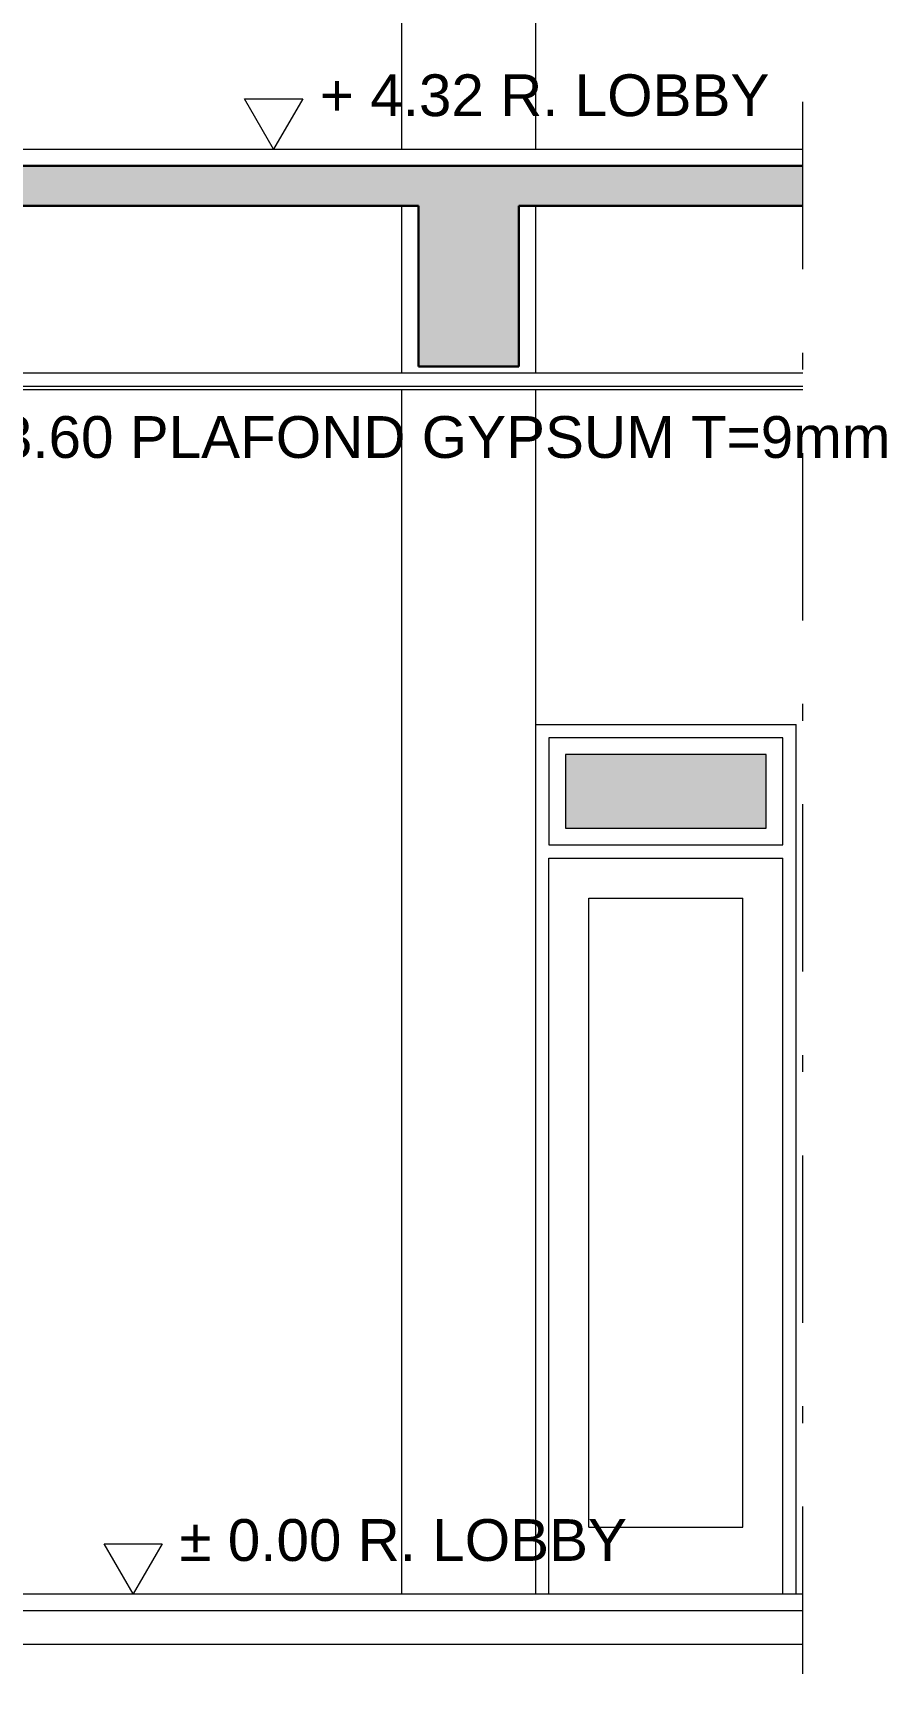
# Model space of a CAD drawing. Header units: millimetres. Extents: x -11 to 1625, y -267 to 180.
# Drawn here: x 1119.33 to 1124.43, y 14.57 to 24.55 of the extents above; entities that cross this region are included whole.
import ezdxf

# ---------------------------------------------------------------- set-up
doc = ezdxf.new("R2010")
doc.units = ezdxf.units.MM
doc.linetypes.add('DASHDOT', pattern=[1, 0.5, -0.25, 0, -0.25])
for name, color, linetype, lineweight in [('ars', 11, 'Continuous', 5), ('blk', 1, 'Continuous', 30), ('kus', 63, 'Continuous', 15), ('lan', 7, 'Continuous', 15), ('not', 7, 'Continuous', 20), ('pla', 213, 'Continuous', 15), ('sol kaca', 9, 'Continuous', 0), ('sol kol', 8, 'Continuous', 0), ('tem', 5, 'Continuous', 20)]:
    doc.layers.add(name, color=color, linetype=linetype, lineweight=lineweight)
doc.styles.add('S', font='SIMPLEX', dxfattribs={"width": 1.1})
doc.styles.get("Standard").update_dxf_attribs({"font": 'ARIALUNI.TTF'})

# ---------------------------------------------------------------- blocks, each defined once
blk = doc.blocks.new('PEIL')
blk.add_lwpolyline([(-0.188, 0.325), (0.188, 0.325), (0, 0)], close=True)
at = {"style": 'S', "width": 1.1, "flags": 4}
blk.add_attdef('CAT', (0.265, 0.036), '', height=0.2, dxfattribs=at)
blk = doc.blocks.new('PEILA')
blk.add_lwpolyline([(-0.188, -0.325), (0.188, -0.325), (0, 0)], close=True)
at = {"style": 'S', "width": 1.1, "flags": 4}
blk.add_attdef('CAT', (0.265, -0.289), '', height=0.2, dxfattribs=at)

msp = doc.modelspace()

# ---------------------------------------------------------------- hatches: boundary and pattern name
at = {"layer": 'sol kaca'}
h = msp.add_hatch(color=256, dxfattribs=at)
h.dxf.hatch_style = 1
h.paths.add_polyline_path([(1122.5117676, 20.2359917), (1122.5117676, 19.7959917), (1123.7117676, 19.7959917), (1123.7117676, 20.2359917)])
at = {"layer": 'sol kol'}
h = msp.add_hatch(color=256, dxfattribs=at)
h.dxf.hatch_style = 1
h.paths.add_polyline_path([(1123.9317676, 23.5159917), (1123.9317676, 23.7559917), (1117.4317676, 23.7559917), (1117.4317676, 24.1159917), (1116.8317676, 24.1159917), (1116.8317676, 24.4759917), (1116.2317676, 24.4759917), (1116.2317676, 24.8359917), (1115.6317676, 24.8359917), (1115.6317676, 25.1959917), (1115.0317676, 25.1959917), (1115.0317676, 25.5559917), (1114.4317676, 25.5559917), (1114.4317676, 25.9159917), (1113.8317676, 25.9159917), (1113.8317676, 26.2759917), (1113.2317676, 26.2759917), (1113.2317676, 26.6359917), (1112.6317676, 26.6359917), (1112.6317676, 26.9959917), (1112.0317676, 26.9959917), (1112.0317676, 27.3559917), (1111.4317676, 27.3559917), (1111.4317676, 27.7159917), (1108.6317676, 27.7159917), (1108.6317676, 26.9159917), (1109.0317676, 26.9159917), (1109.0317676, 27.4159917), (1110.7486724, 27.4159917), (1117.6317676, 23.2861346), (1117.6317676, 22.2359917), (1117.8317676, 22.2359917), (1117.8317676, 22.5559917), (1118.2317676, 22.5559917), (1118.2317676, 23.4061346), (1118.4148628, 23.5159917), (1121.6317676, 23.5159917), (1121.6317676, 22.5559917), (1122.2317676, 22.5559917), (1122.2317676, 23.5159917)])

# ---------------------------------------------------------------- linework, layer by layer
at = {"layer": 'ars'}
msp.add_line((1123.9317676, 22.4159917), (1117.8317676, 22.4159917), dxfattribs=at)
at = {"layer": 'blk'}
for p, q in [((1117.4317676, 23.7559917), (1123.9317676, 23.7559917)), ((1118.4148628, 23.5159917), (1121.6317676, 23.5159917)), ((1121.6317676, 23.5159917), (1121.6317676, 22.5559917)), ((1122.2317676, 23.5159917), (1123.9317676, 23.5159917)), ((1122.2317676, 23.5159917), (1122.2317676, 22.5559917)), ((1121.6317676, 22.5559917), (1122.2317676, 22.5559917))]:
    msp.add_line(p, q, dxfattribs=at)
at = {"layer": 'kus'}
for p, q in [((1122.3317676, 20.4159917), (1123.8917676, 20.4159917)), ((1123.8917676, 15.2159917), (1123.8917676, 20.4159917)), ((1122.4117676, 19.6159917), (1123.8117676, 19.6159917)), ((1122.4117676, 15.2159917), (1122.4117676, 19.6159917)), ((1123.8117676, 15.2159917), (1123.8117676, 19.6159917)), ((1122.6517676, 19.3759917), (1123.5717676, 19.3759917)), ((1122.6517676, 15.6159917), (1122.6517676, 19.3759917)), ((1123.5717676, 15.6159917), (1123.5717676, 19.3759917)), ((1122.6517676, 15.6159917), (1123.5717676, 15.6159917))]:
    msp.add_line(p, q, dxfattribs=at)
for points in [[(1122.4117676, 20.3359917), (1122.4117676, 19.6959917), (1123.8117676, 19.6959917), (1123.8117676, 20.3359917)], [(1122.5117676, 20.2359917), (1122.5117676, 19.7959917), (1123.7117676, 19.7959917), (1123.7117676, 20.2359917)]]:
    msp.add_lwpolyline(points, close=True, dxfattribs=at)
at = {"layer": 'lan', "linetype": 'DASHDOT', "ltscale": 2}
msp.add_line((1123.9317676, 12.6379608), (1123.9317676, 56.8311863), dxfattribs=at)
at = {"layer": 'lan'}
for p, q in [((1117.5317676, 23.8559917), (1123.9317676, 23.8559917)), ((1118.7317676, 15.2159917), (1123.9317676, 15.2159917)), ((1118.6317676, 15.1159917), (1123.9317676, 15.1159917)), ((1118.0317676, 14.9159917), (1123.9317676, 14.9159917))]:
    msp.add_line(p, q, dxfattribs=at)
at = {"layer": 'pla'}
for p, q in [((1123.9317676, 22.5159917), (1117.8317676, 22.5159917)), ((1123.9317676, 22.4359917), (1117.8317676, 22.4359917))]:
    msp.add_line(p, q, dxfattribs=at)
at = {"layer": 'tem'}
for p, q in [((1121.5317676, 30.2559917), (1121.5317676, 23.8559917)), ((1122.3317676, 30.2559917), (1122.3317676, 23.8559917)), ((1121.5317676, 23.5159917), (1121.5317676, 22.5159917)), ((1122.3317676, 23.5159917), (1122.3317676, 22.5159917)), ((1121.5317676, 22.4159917), (1121.5317676, 15.2159917)), ((1122.3317676, 22.4159917), (1122.3317676, 15.2159917))]:
    msp.add_line(p, q, dxfattribs=at)

# ---------------------------------------------------------------- block references
at = {"layer": 'not'}
ref = msp.add_blockref('PEIL', (1120.7662599, 23.8559917), dxfattribs=dict(at, xscale=0.9237604307034012, yscale=0.9237604307034012, zscale=0.9237604307034012))
ref.add_attrib('CAT', '+ 4.32 R. LOBBY', (1121.0429335, 24.0532976), dxfattribs={"layer": '0', "height": 0.25, "flags": 4})
ref = msp.add_blockref('PEILA', (1118.584375, 22.4159917), dxfattribs=dict(at, xscale=0.9237604307034012, yscale=0.9237604307034012, zscale=0.9237604307034012))
ref.add_attrib('CAT', '+ 3.60 PLAFOND GYPSUM T=9mm', (1118.8277204, 22.0094398), dxfattribs={"layer": '0', "height": 0.25, "flags": 4})
ref = msp.add_blockref('PEIL', (1119.9265798, 15.2159917), dxfattribs=dict(at, xscale=0.9237604307034012, yscale=0.9237604307034012, zscale=0.9237604307034012))
ref.add_attrib('CAT', '%%P 0.00 R. LOBBY', (1120.2032533, 15.4132976), dxfattribs={"layer": '0', "height": 0.25, "flags": 4})

doc.saveas('drawing.dxf')
